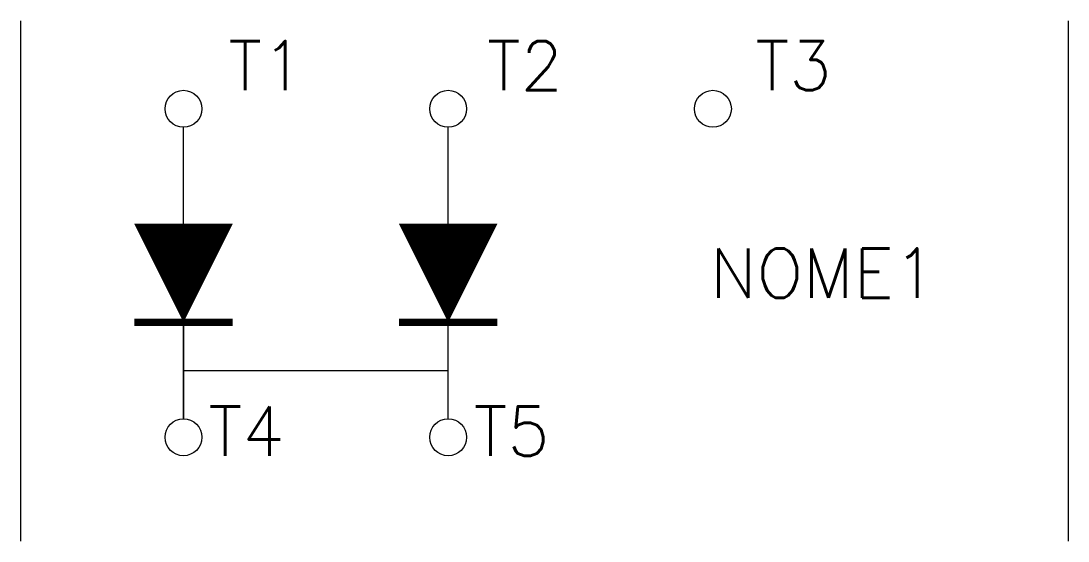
# Model space of a CAD drawing. Extents: x 375.4 to 417.9, y 182.9 to 204.
import ezdxf
from ezdxf.enums import TextEntityAlignment as Align

# ---------------------------------------------------------------- set-up
doc = ezdxf.new("R2010")
doc.units = 0
doc.header["$MEASUREMENT"] = 0
doc.layers.get('0').update_dxf_attribs({"linetype": 'CONTINUOUS'})
doc.styles.add('ROMANS', font='romans')

msp = doc.modelspace()

# ---------------------------------------------------------------- linework, layer by layer
for p, q in [((375.374, 182.941), (375.374, 204.036)), ((417.895, 204.036), (417.895, 182.941)), ((381.974, 191.811), (381.974, 187.899)), ((381.974, 189.855), (392.723, 189.855))]:
    msp.add_line(p, q)
at = {"color": 0}
for p, q in [((381.974, 187.899), (381.974, 199.722)), ((392.723, 187.899), (392.723, 199.722))]:
    msp.add_line(p, q, dxfattribs=at)
at = {"color": 5}
for points in [[(381.974, 191.811, 0, 4, 0), (381.974, 195.811, 4, 4, 0)], [(392.723, 191.811, 0, 4, 0), (392.723, 195.811, 4, 4, 0)]]:
    msp.add_lwpolyline(points, format="xyseb", dxfattribs=at)
at = {"color": 5, "const_width": 0.3}
for points in [[(379.974, 191.811), (383.974, 191.811)], [(390.723, 191.811), (394.723, 191.811)]]:
    msp.add_lwpolyline(points, dxfattribs=at)
for centre in [(381.974, 200.472), (392.723, 200.472), (403.472, 200.472), (381.974, 187.149), (392.723, 187.149)]:
    msp.add_circle(centre, 0.75)

# ---------------------------------------------------------------- texts
at = {"style": 'ROMANS'}
for tag, p in [('T1', (383.794, 201.222)), ('T2', (394.295, 201.222)), ('T3', (405.2, 201.222)), ('T4', (382.987, 186.399)), ('T5', (393.757, 186.399))]:
    msp.add_attdef(tag, p, '', height=2, dxfattribs=at)
at = {"lineweight": -3, "style": 'ROMANS'}
msp.add_attdef('NOME1', text='', height=2, dxfattribs=at).set_placement((403.361, 193.811), align=Align.MIDDLE_LEFT)

doc.saveas('drawing.dxf')
